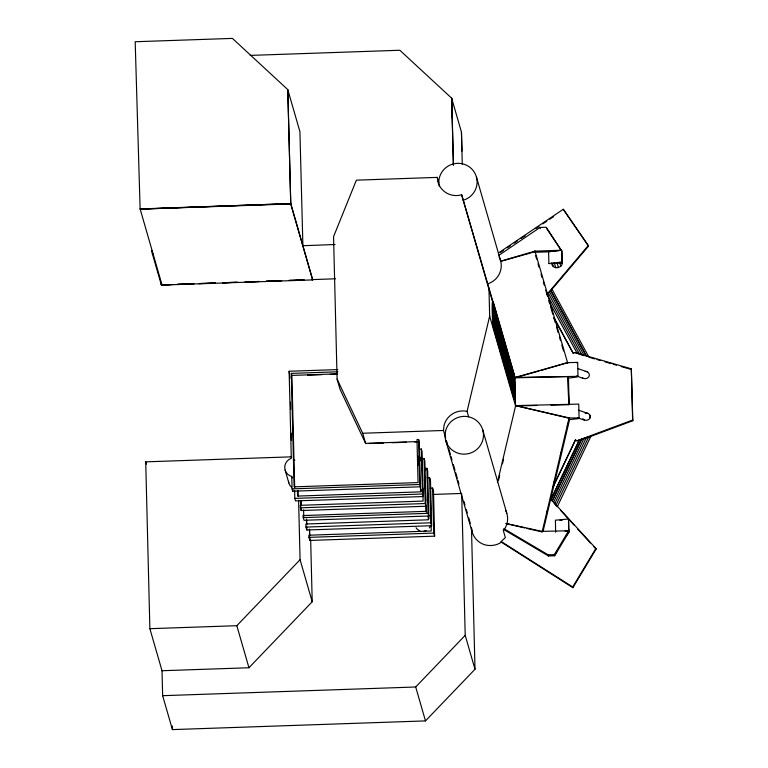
<?xml version="1.0" encoding="UTF-8"?>
<svg xmlns="http://www.w3.org/2000/svg" width="768" height="768" viewBox="0 0 768 768"><rect width="100%" height="100%" fill="white"/><g stroke="black" fill="none" stroke-linecap="round" stroke-linejoin="round"><path stroke-width="1.15" d="M502.79 336.518L514.877 377.818L568.032 376.57L568.474 378.086L577.152 377.021L576.96 376.358L577.997 376.339L577.661 362.4L567.696 362.63L514.886 377.462L515.578 405.955L497.414 482.506M568.925 419.635L578.246 418.694L578.054 418.022L579.101 418.003L578.746 404.102L515.587 405.6L569.088 418.253L569.53 419.77L543.062 531.322M567.696 362.63L541.286 370.406M515.587 405.6L569.098 417.898L542.122 531.926L527.002 528.451M577.661 362.4L576.614 362.774M577.997 376.339L514.886 377.462M579.101 418.003L569.098 417.898M445.728 438.211L443.491 430.474L443.971 425.702A19.248 18.874 -16.1 0 1 467.069 411.37L489.658 316.138L488.957 288.01L461.664 194.784A19.19 18.816 -16.1 0 1 437.962 182.112L437.242 177.389L356.381 180.163L333.552 236.659L337.104 379.171L340.022 389.27L365.597 443.357L417.571 441.571M498.605 480.058L499.699 475.43M502.445 463.843L503.549 459.216M546.538 514.032L547.363 510.538M553.45 484.896L554.275 481.402M560.362 455.76L561.187 452.266M567.274 426.634L568.099 423.13M557.021 551.213L554.976 554.563M553.229 486.422L575.405 440.045L576.989 440.765L632.611 420.058L631.334 368.851L574.79 352.522L573.293 353.434L553.968 317.894M553.258 486.518L575.405 440.045M579.322 440.006L550.963 499.478L579.35 440.102L577.018 440.861L575.434 440.141M583.968 438.499L590.918 436.234L557.29 506.736L553.498 502.387L583.968 438.499L579.35 440.102M586.301 437.731L554.746 503.75M588.624 437.088L555.994 505.181M503.318 529.277L548.496 555.984L554.698 555.763L554.362 554.621L568.637 530.794L568.512 518.995L555.418 520.195L555.619 532.224M554.698 555.763L568.973 531.946L568.512 518.995M595.872 548.458L596.064 549.139L572.89 587.683L572.698 587.002L595.872 548.458L550.464 498.797M551.702 262.915C551.789 270.49 564.317 268.406 562.013 261.216M546.96 294.413L588.317 245.482L563.28 209.27L498.365 253.046M547.133 294.586L548.333 293.165L581.885 354.835M550.781 290.544L586.608 356.477L550.781 290.544L548.333 293.165M550.387 291.139L588.518 246.163L588.317 245.482M291.533 456.835L145.718 461.846L149.875 628.685L236.822 625.699L300.077 559.709L298.598 500.323M149.875 628.685L162.019 670.733L248.957 667.747L312.211 601.757L310.666 539.942M162.019 670.733L162.643 695.683L415.699 686.995L465.206 635.338L461.674 493.459L433.152 494.438M162.643 695.683L172.426 729.6L425.482 720.902L474.998 669.254L471.466 527.645L472.262 532.378A19.248 18.874 -16.1 0 0 486.278 545.165C491.462 546.106 497.011 545.232 501.37 542.198L501.178 541.517L505.363 537.59L503.318 530.506L505.354 527.693A19.248 18.874 -16.1 0 0 505.709 510.528M566.448 535.67L568.781 532.493L568.714 529.862M498.931 255.283L540.01 227.462L546.211 227.242L561.974 251.366L562.272 263.117L548.918 263.578L561.936 261.974L562.272 263.117M500.525 252.403L503.472 250.416M507.408 247.757L510.365 245.77M514.291 243.12L517.248 241.123M521.184 238.474L525.12 235.824M535.939 228.528L538.886 226.531M542.822 223.882L546.758 221.222M549.706 219.235L553.642 216.586M580.358 440.266L632.813 420.739L631.334 368.851M500.621 261.178L534.95 251.136L561.648 250.224L561.936 261.974M500.678 261.379L535.114 251.712M538.992 371.05L514.877 377.818L488.957 288.01M294.816 460.138L293.99 459.965M585.139 413.261C587.731 412.387 591.024 414.691 590.237 417.552C588.115 423.014 581.146 418.829 577.68 417.715M534.95 251.136L535.286 252.278L548.63 251.827L561.648 250.224L548.563 251.597L548.918 263.578M565.066 531.12L568.637 530.794L568.973 531.946M312.682 279.907L290.746 203.597L140.131 209.117L290.755 203.942L312.682 279.907L161.405 285.101L151.613 251.194L152.256 250.982L151.613 251.194M161.856 284.4L161.203 284.429L161.866 284.486M140.122 208.934L290.746 203.597L287.798 89.635L232.426 38.4L135.187 41.741L140.122 208.934L162.058 285.082L172.704 284.525M302.89 245.731L335.059 244.512M177.446 284.362L194.026 283.776M215.338 283.018L198.758 283.603L215.338 282.989M237.84 282.23L222.442 282.768L236.65 282.259M266.371 281.222L280.666 280.714M303.312 279.917L289.008 280.426L304.358 279.936M311.654 279.629L335.491 278.784M250.234 55.402L399.85 50.256L451.718 98.246L453.446 165.062M451.661 98.246L452.131 117.187M161.405 285.101L170.333 284.534M177.446 284.294L192.835 283.766M266.323 281.242L281.779 280.704M492.595 302.419L493.44 302.39L514.512 375.398L515.107 399.514L514.262 399.542L493.19 326.534A12.288 0.595 88 0 1 492.23 312.163A12.288 0.595 88 0 1 492.595 302.419L492.682 305.866M493.478 308.947L495.034 314.342L495.878 314.314L496.301 331.21L495.456 331.238L493.901 325.843M495.226 315.005L496.07 314.976L497.942 321.446L498.355 338.352L497.52 338.381L495.648 331.901L495.226 315.005L497.098 321.475L497.52 338.381M494.717 321.562L497.942 321.446M497.28 322.118L498.125 322.09L500.006 328.598L500.419 345.504L499.584 345.533L497.702 339.024L497.28 322.118L499.162 328.627L499.584 345.533M515.107 399.514L494.035 326.506L493.19 326.534L493.085 321.946M496.781 328.714L500.006 328.598M499.344 329.27L500.189 329.242L502.061 335.722L502.483 352.618L501.638 352.646L499.766 346.176L499.344 329.27L501.216 335.75L501.638 352.646M495.648 331.901L496.493 331.872L498.355 338.352M498.835 335.827L502.061 335.722M501.398 336.374L502.234 336.346L504.106 342.816L504.528 359.712L503.683 359.741L501.811 353.27L501.398 336.374L503.261 342.845L503.683 359.741M497.702 339.024L498.547 338.995L500.419 345.504M500.88 342.931L504.106 342.816M503.443 343.459L504.288 343.43L506.16 349.92L506.573 366.816L505.738 366.845L503.866 360.365L503.443 343.459L505.315 349.949L505.738 366.845M499.766 346.176L500.611 346.147L502.483 352.618M502.934 350.026L506.16 349.92M505.498 350.582L506.342 350.554L508.214 357.043L508.637 373.949L507.792 373.978L505.92 367.488L505.498 350.582L507.37 357.072L507.792 373.978M501.811 353.27L502.656 353.242L504.528 359.712M504.989 357.158L508.214 357.043M507.552 357.715L508.397 357.686L510.269 364.157L510.691 381.062L509.846 381.091L507.974 374.611L507.552 357.715L509.424 364.186L509.846 381.091M503.866 360.365L504.701 360.336L506.573 366.816M292.205 477.955L291.754 476.419L289.766 475.68A9.658 9.475 -16.1 0 1 289.354 459.254L291.302 458.39L289.133 371.251L337.814 369.581M507.043 364.272L510.269 364.157M509.606 364.829L510.451 364.8L512.323 371.27L512.746 388.176L511.901 388.205L510.029 381.734L509.606 364.829L511.478 371.299L511.901 388.205M297.475 490.646L297.61 496.08L420.557 491.856L419.251 441.802L418.589 439.488L416.986 439.546L418.061 482.592L294.125 486.845L291.302 373.382L337.862 371.789M505.92 367.488L506.765 367.459L508.637 373.949M291.302 373.382L291.888 375.408L337.248 373.843M307.67 375.158L321.917 374.669M330.221 374.381L337.344 374.141M509.098 371.386L512.323 371.27M511.67 371.971L513.542 378.47L513.965 395.366L512.093 388.867L511.67 371.971L512.515 371.942L514.387 378.442L514.81 395.338L512.938 388.838L512.515 371.942M507.974 374.611L508.819 374.582L510.691 381.062M511.027 366.298L513.667 375.427L514.512 375.398M511.162 378.547L514.387 378.442M510.029 381.734L510.874 381.706L512.746 388.176M512.093 388.867L512.938 388.838M337.104 379.171L362.688 433.248L443.491 430.474M369.254 443.52L383.539 443.03M391.872 442.742L406.157 442.253M414.49 441.965L416.87 441.888M419.491 449.078L421.334 449.021L422.064 451.536L423.187 496.541L295.546 500.918L294.816 498.403L294.614 490.474M422.794 488.112L423.12 501.091L300.346 505.315L300.413 507.821L301.19 510.528L425.981 506.246L424.867 461.242L424.08 458.525L422.064 458.592L422.621 481.027M425.808 505.373L425.962 511.334L303.187 515.549L303.235 517.613L304.013 520.291L428.803 516L427.68 470.995L426.912 468.326L424.886 468.394L424.944 470.774M427.21 477.878L429.638 477.792L430.483 480.71L431.606 525.715L306.816 529.997L305.971 527.088L305.894 524.006L428.256 519.802L428.16 516.211M292.07 488.88L419.712 484.493L420.374 486.806L292.733 491.194L292.07 488.88L291.754 476.419M430.176 488.16L432.614 488.083L433.498 491.155L434.621 536.16L309.83 540.442L308.938 537.37L308.89 535.21L431.242 531.005L431.126 526.243M294.816 498.403L422.458 494.016L423.187 496.541M300.413 507.821L425.203 503.53L425.981 506.246M303.235 517.613L428.026 513.331L428.803 516M305.971 527.088L430.762 522.797L431.606 525.715M308.938 537.37L433.728 533.078L434.621 536.16M504.01 528.73L548.17 554.832L554.362 554.621M536.842 405.456L515.578 405.955L489.658 316.138M551.011 405.12L568.733 404.707L568.032 376.57L568.742 404.707M559.939 520.33L562.166 520.282M506.006 523.45L541.958 531.35L568.637 530.794M585.168 371.386C587.942 371.098 590.486 374.275 588.874 376.79C585.83 381.082 580.214 376.838 576.614 376.061M506.064 523.642L524.669 527.914M549.6 291.936L584.285 355.709L574.79 352.522M552.029 289.315L588.979 357.245L594.73 358.906M597.024 359.568L600.48 360.566M605.078 361.891L610.829 363.552M613.133 364.224L616.579 365.213M621.187 366.547L631.536 369.533M577.478 368.477L587.242 371.808M578.515 410.198L588.24 413.51M501.178 541.517L572.698 587.002M501.37 542.198L572.89 587.683M582.422 377.77L583.286 378.326M584.333 419.981L582.806 418.694M560.525 510.269L574.253 525.283M577.488 528.816L590.41 542.957M593.645 546.49L596.064 549.139M588.518 246.163L563.28 209.27M546.538 228.394L561.331 250.406M416.083 527.712L416.477 528.336A8.112 7.958 -16.1 0 0 419.856 530.736M547.104 294.49L579.533 354.163M549.302 302.074L577.162 353.299M553.939 317.798L573.293 353.434M534.922 251.069L567.792 363.36M535.651 255.696L536.659 259.133M538.003 263.722L539.011 267.168M541.027 274.051L542.035 277.488M543.379 282.077L544.387 285.523M545.731 290.112L547.411 295.843M548.755 300.432L549.763 303.878M550.435 306.173L552.778 314.198M554.122 318.787L555.13 322.234M556.474 326.822L558.154 332.554M559.498 337.142L560.506 340.589M561.85 345.178L563.53 350.909M487.344 283.747L494.39 307.843M495.734 312.432L496.742 315.869M497.414 318.163L502.118 334.224M632.611 420.058L632.813 420.739M559.872 263.107L560.784 266.266M557.242 263.472L558.451 267.686M554.208 262.522L555.734 267.773M552.422 263.366L553.334 266.515M540.01 227.462L540.336 228.605M476.371 176.784L500.525 260.467M462.269 164.237L461.453 132.106L451.661 98.189L453.398 164.976M461.664 194.784L487.066 282.768M494.237 308.122L498.192 321.811M498.845 324.096L504.115 342.346M505.104 345.763L510.374 364.022M495.878 314.314L494.006 307.834L494.429 324.739L496.301 331.21M541.958 531.35L542.122 531.926M548.17 554.832L548.496 555.984M437.242 177.389L438.816 182.832M482.65 429.6L506.803 513.283M467.069 411.37L468.634 416.813M446.39 440.496L447.379 443.933M448.694 448.502L450.346 454.224M451.008 456.509L451.997 459.946M453.322 464.515L454.973 470.237M455.635 472.531L457.286 478.243M457.939 480.538L458.938 483.965M463.987 501.485L464.986 504.922M466.301 509.501L467.299 512.938M468.624 517.526L470.275 523.258M445.862 440.928L472.262 532.378M465.206 635.338L474.998 669.254M362.688 433.248L365.683 443.645M415.699 686.995L425.482 720.902M289.133 371.251L289.92 378.163M303.187 515.549L303.782 517.613M285.13 470.074L288.835 482.928M300.077 559.709L312.211 601.757M236.822 625.699L248.957 667.747M145.718 461.846L146.39 464.15M439.354 186.374L438.797 182.707A19.19 18.816 -16.1 0 1 455.942 163.45A19.19 18.816 -16.1 0 1 476.765 178.378A19.19 18.816 -16.1 0 1 463.238 200.227M302.89 245.645L299.923 131.674L287.779 89.616L290.746 203.597M161.328 282.461L161.395 284.842M568.474 378.086L569.117 403.882M513.667 375.427L514.262 399.542M510.451 364.8L510.874 381.706M508.397 357.686L508.819 374.582M506.342 350.554L506.765 367.459M504.288 343.43L504.701 360.336M502.234 336.346L502.656 353.242M500.189 329.242L500.611 346.147M498.125 322.09L498.547 338.995M496.07 314.976L496.493 331.872M495.034 314.342L495.456 331.238M461.453 132.106L461.923 151.094M432.614 488.083L433.728 533.078M430.474 500.064L430.742 510.778M429.638 477.792L430.762 522.797M428.842 515.27L428.928 518.861M426.912 468.326L428.026 513.331M426.374 506.237L426.518 512.198M425.098 476.746L425.693 500.602M424.08 458.525L425.203 503.53M421.334 449.021L422.458 494.016M420.269 457.2L420.355 460.762M421.066 489.274L421.123 491.654M418.589 439.488L419.712 484.493M417.926 455.914L418.166 465.485M309.552 529.536L309.715 536.083M309.773 538.262L309.83 540.442M309.446 529.152L309.61 535.709M309.658 537.888L309.715 540.058M306.538 519.12L306.682 524.688M306.739 526.915L306.816 529.997M306.499 519.974L306.605 524.429M303.59 509.885L303.754 516.509M300.95 500.717L301.085 506.17M301.142 508.349L301.19 510.528M300.835 500.496L300.95 505.238M298.051 490.656L298.186 496.08M291.888 375.408L294.682 487.747M290.515 402.086L290.688 409.267M291.293 433.19L291.466 440.362M292.675 488.928L292.733 491.194M172.339 726L172.426 729.6M590.006 415.296L590.035 418.032M499.018 256.829A19.19 18.816 -16.1 0 1 487.392 283.91M494.035 326.506A12.288 0.595 88 0 1 493.066 312.134A12.288 0.595 88 0 1 493.44 302.39M430.339 526.099A8.112 7.958 -16.1 0 1 429.322 527.933M426.058 530.544A8.112 7.958 -16.1 0 1 424.022 531.149M291.437 487.094A9.658 9.475 -16.1 0 1 288.509 481.315M445.546 431.146L445.046 436.061A19.248 18.874 -16.1 0 0 472.934 452.035A19.248 18.874 -16.1 0 0 476.131 420.278A19.248 18.874 -16.1 0 0 445.546 431.146M581.635 439.258L552.221 500.928L581.635 439.258M153.043 253.872L152.39 253.891L153.053 253.958M259.219 281.472L244.944 281.981L259.19 281.482"/></g></svg>
